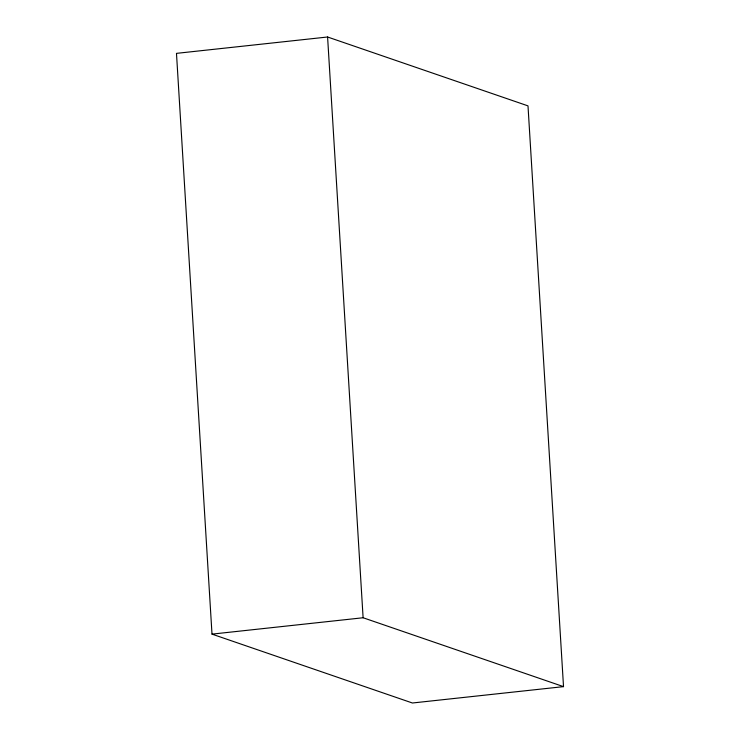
<?xml version="1.0" encoding="UTF-8"?>
<svg xmlns="http://www.w3.org/2000/svg" width="740" height="740" viewBox="0 0 740 740"><rect width="100%" height="100%" fill="white"/><g stroke="black" fill="none" stroke-linecap="round" stroke-linejoin="round"><path stroke-width="1.11" d="M327.589 37L176.481 53.363L212.001 634.125L412.411 703L563.519 686.637L527.999 105.876L327.589 37L363.109 617.752L563.519 686.637M212.001 634.125L363.109 617.752"/></g></svg>
